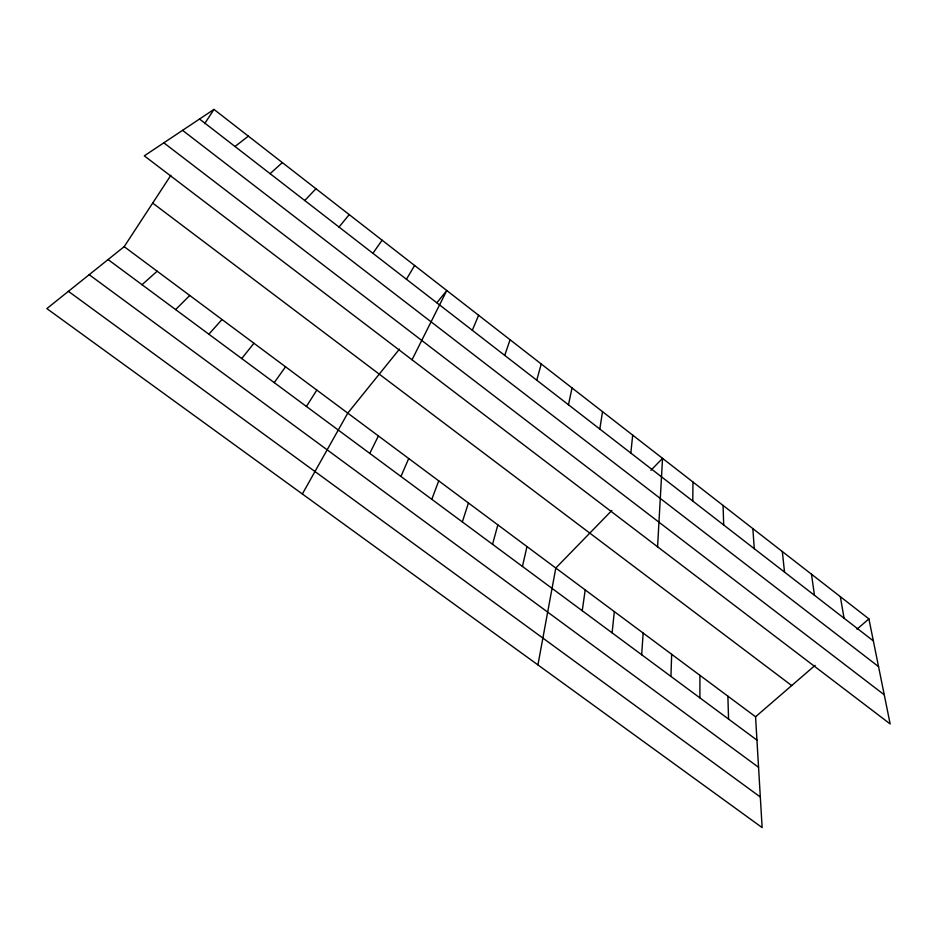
<?xml version="1.0" encoding="UTF-8"?>
<svg xmlns="http://www.w3.org/2000/svg" width="937" height="937" viewBox="0 0 937 937"><rect width="100%" height="100%" fill="white"/><g stroke="black" fill="none" stroke-linecap="round" stroke-linejoin="round"><path stroke-width="1.41" d="M699.904 697.866L699.916 675.331M692.771 501.037L692.97 482.028M670.939 676.42L671.665 654.307M657.575 546.786L662.541 458.357L650.91 470.304M641.681 654.752L643.145 633.061M612.107 632.85L614.321 611.603M630.824 453.063L632.686 435.131M582.24 610.725L585.215 589.935M599.809 429.041L602.526 411.671M537.92 664.907L555.805 568.033L611.826 510.478M568.466 404.761L572.038 387.953M522.448 566.452L526.969 546.564M492.546 544.303L497.852 524.884M536.76 380.211L541.223 363.989M462.328 521.921L468.441 502.982M504.715 355.392L510.079 339.756M431.793 499.316L438.727 480.868M472.318 330.292L478.608 315.265M400.942 476.464L408.719 458.521M369.764 453.379L378.396 435.939M412.034 359.773L446.785 290.517L436.876 302.78M302.358 493.986L347.756 413.135L399.478 349.079M406.424 279.261L414.611 265.487M306.422 406.471L316.811 390.085M124.188 246.654L755.562 716.77L762.132 827.594L46.85 308.589L124.188 246.654L170.874 175.289M204.653 123.661L213.976 109.406L868.904 618.888L890.15 723.938L144.298 155.847L213.976 109.406M372.914 253.306L382.085 240.188M274.248 382.636L285.539 366.8M241.723 358.555L253.939 343.27M339.03 227.059L349.208 214.608M208.857 334.204L222.01 319.505M304.759 200.518L315.968 188.747M175.617 309.597L189.754 295.471M270.09 173.661L282.342 162.593M142.026 284.719L157.147 271.203M755.562 716.77L815.096 665.352M856.98 629.196L868.904 618.888M235.023 146.5L248.352 136.146M68.401 291.325L760.317 797M89.179 274.693L758.56 767.309M108.071 259.561L756.944 740.113M152.696 203.083L791.695 685.568M163.823 142.822L884.259 694.809M182.563 130.337L878.566 666.629M199.546 119.022L873.354 640.908M840.348 596.682L844.061 618.221M811.489 574.229L814.464 595.288M782.325 551.542L784.527 572.109M752.856 528.62L754.273 548.672M723.071 505.441L723.692 524.989M727.873 696.156L728.564 719.101"/></g></svg>
